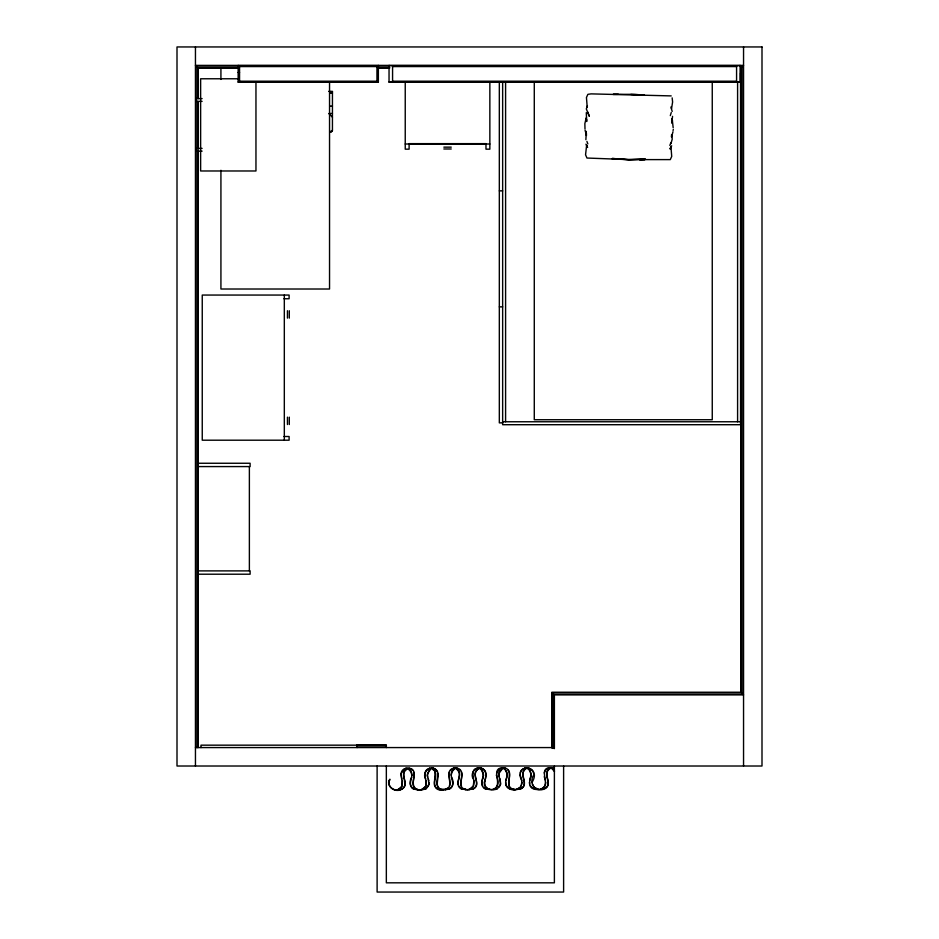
<?xml version="1.0" encoding="UTF-8"?>
<svg xmlns="http://www.w3.org/2000/svg" width="939" height="939" viewBox="0 0 939 939"><rect width="100%" height="100%" fill="white"/><g stroke="black" fill="none" stroke-linecap="round" stroke-linejoin="round"><path stroke-width="1.41" d="M357.09 747.573L357.09 744.991L386.34 744.991L386.34 747.573M386.34 745.355L357.09 744.991M671.561 134.735L671.491 137.035L672.981 131.789M672.559 116.33L671.702 123.138M673.169 127.727L672.383 120.662M412.503 770.332L409.439 768.466L405.918 768.466L406.892 769.182C398.535 774.041 410.402 784.358 401.904 789.183C394.415 793.666 385.506 785.074 389.697 779.64C386.14 786.976 395.436 792.704 401.822 789.018C410.167 784.159 398.312 773.853 406.81 769.029L405.871 768.29C394.333 771.776 408.911 786.178 397.549 789.734M429.088 782.703L428.172 786.295L425.672 788.924L419.639 789.887L413.606 788.924C405.683 784.37 415.731 775.696 410.003 770.203M451.201 775.227L452.117 771.635L454.523 768.841L453.783 768.266M482.634 778.666L483.62 775.133L481.578 769.921M521.884 782.328L520.969 785.92M521.826 784.241L521.826 780.415L520.147 774.945M532.108 782.234C542.613 765.391 512.894 762.327 521.65 780.462M533.786 774.945C528.176 782.95 535.735 793.549 545.043 788.619C553.541 783.795 541.686 773.49 550.031 768.63M545.747 782.234C545.923 788.42 538.528 791.108 533.552 788.748L536.803 789.312M586.3 112.621L586.675 121.53L586.605 119.194M586.335 131.378L585.877 139.688M671.538 108.795L672.606 101.987L672.16 97.867M672.195 111.412L670.869 107.023M673.052 130.533L673.31 129.429M585.877 119.312L586.452 117.387M670.317 115.614L671.256 112.527M585.936 119.03L584.856 123.655L584.997 128.878M669.847 145.428L670.775 142.986M389.204 780.931L389.885 779.194M411.646 777.281C409.263 781.002 409.451 786.624 413.524 789.089L419.639 790.075L425.766 789.089L429.017 784.605L428.254 778.912M449.488 771.635C447.574 777.785 454.499 789.006 443.501 789.981C430.637 791.636 435.755 778.572 434.816 771.729M449.405 786.201C451.319 780.039 444.393 768.83 455.392 767.856C466.307 768.795 459.547 779.98 461.448 786.107M496.52 773.184L499.701 768.818M505.863 780.462L507.483 775.039L505.428 769.827M520.382 773.09C521.65 766.212 532.272 766.212 533.552 773.09M529.713 780.368L531.333 774.945L529.291 769.734M544.233 772.997C545.172 768.724 550.465 766.224 554.233 768.63M587.415 105.802L586.312 108.912L589.328 116.295L587.697 111.987M671.678 145.803L670.012 149.008L670.951 146.73L671.714 156.426L670.282 159.607L628.696 159.618L586.969 158.034L585.56 154.806L586.629 145.146L587.579 147.458L585.924 144.183M670.939 143.585L672.207 139.23L671.925 135.169M429.217 770.109L427.163 775.321L428.853 780.837M453.068 770.015C447.304 775.555 457.493 784.253 449.535 788.83L439.112 789.546M478.467 768.912C469.793 773.536 481.777 783.936 473.385 788.737L467.352 789.699L461.319 788.737L458.831 786.107M477.047 770.05C471.425 775.626 481.543 784.335 473.479 788.901L467.352 789.887L461.237 788.901C452.786 784.112 464.5 773.83 456.178 769.006M482.634 778.595L481.766 782.422L482.681 786.013M500.78 769.827C495.158 775.062 504.184 782.257 498.656 787.504M524.643 769.734C518.88 775.274 529.056 783.971 521.098 788.549C515.394 790.38 505.675 790.427 505.628 782.328M521.122 786.013C517.917 791.777 507.236 790.978 505.687 784.241C505.088 779.077 510.194 772.457 503.891 768.818M548.493 769.64C542.742 775.18 552.918 783.877 544.96 788.467L540.688 789.183M554.315 768.466L552.637 767.726L551.968 768.466L552.59 767.914M740.061 65.941L742.995 65.941L741.341 67.608L741.341 692.653L742.995 694.32L553.834 694.32L552.167 692.653L552.167 748.406M404.275 769.182L401.094 773.548L401.845 779.1M430.755 769.1L427.574 773.466L427.574 777.187M450.567 770.144L455.392 768.043L460.216 770.144M448.326 787.692L445.262 789.546M502.318 768.818L499.149 773.184L499.149 776.905M494.618 788.643C503.128 783.502 488.75 766.353 504.912 767.914C516.52 771.389 501.25 788.208 515.065 789.523M519.889 787.41L516.837 789.276M409.287 768.442L408.559 769.029L409.439 768.466M433.149 768.348L432.409 768.935L433.302 768.372L434.945 769.1L437.445 771.729M457 768.266L456.272 768.841L457.152 768.278M480.862 768.172L480.122 768.748L481.014 768.184C487.505 770.121 486.261 777.692 484.219 782.422C484.078 789.288 492.059 791.237 497.33 788.807L500.593 784.323L499.83 778.642M504.713 768.079L504.043 768.701L504.877 768.102L501.344 768.102L502.165 768.701L501.496 768.079M528.575 767.985L527.835 768.56L528.727 768.008M429.722 768.196C418.184 771.682 432.762 786.084 421.411 789.64M443.501 789.793C431.353 788.584 441.717 776.001 436.482 770.109C431.048 763.982 421.341 772.527 425.696 779.006M397.596 789.922L401.845 786.483L402.538 780.884M421.447 789.828L425.696 786.389L426.4 780.79M481.014 768.184C464.089 766.635 481.308 786.213 469.171 789.64M469.124 789.453L473.256 786.107L473.937 780.649M493.022 789.546C499.63 787.586 498.456 779.851 496.285 775.039M540.735 789.359C552.977 785.755 535.136 766.271 552.637 767.726M445.309 789.734L449.617 788.995C453.725 786.506 453.877 780.825 451.436 777.093M516.884 789.453L521.192 788.713C529.619 783.795 517.952 773.724 526.086 768.56L525.359 767.985M497.247 788.643L491.214 789.605L485.181 788.643L483.773 787.504M405.871 768.29C422.89 766.576 406.059 786.154 417.878 789.64M619.458 94.346L635.081 94.334L644.577 95.297L630.832 94.44M195.453 65.39L743.547 65.39M238.142 65.613L378.358 65.613M389.039 65.613L740.108 65.613M196.005 747.573L196.005 65.941L238.529 65.941M377.842 65.941L389.579 65.941M239.551 66.563L376.95 66.563M392.572 66.563L736.575 66.563M196.005 65.941L197.66 67.608L238.694 67.608M377.912 67.608L389.638 67.608M239.011 67.972L198.035 67.972L198.035 98.736M378.03 67.972L389.744 67.972M238.142 72.42L239.551 72.42M238.494 78.77L200.629 78.77L200.629 170.98L255.96 170.98L255.96 81.693M239.551 81.2L376.95 81.2M392.572 81.2L736.575 81.2M238.142 82.01L378.358 82.01M389.039 82.01L740.108 82.01M328.709 91.365L332.441 91.365L332.441 130.098A1.843 1.843 0 0 1 330.598 131.941L330.598 131.26M329.706 91.74L332.441 91.74M329.706 92.104L332.441 92.104M329.706 93.207L332.441 93.207M202.096 98.595L196.392 98.595L196.392 101.365L202.096 101.365M329.706 106.119L332.441 106.119M329.706 113.502L332.441 113.502M405.237 144.007L489.853 144.007M443.854 147.141L451.236 147.141M202.096 148.385L196.392 148.385L196.392 151.156L202.096 151.156M443.854 148.984L451.236 148.984M499.325 190.863L502.647 190.863M283.942 298.743L289.106 298.743L289.106 295.057L202.249 295.057L202.249 440.203L289.106 440.203L289.106 436.506L283.942 436.506M499.325 306.865L502.647 306.865M502.647 421.764L740.554 421.764M502.647 422.867L499.325 422.867L499.325 82.116M198.293 466.577L250.114 466.577L250.114 463.256L198.293 463.256L198.293 574.21L250.114 574.21L250.114 570.889L198.293 570.889M552.167 692.653L741.341 692.653M743.547 694.872L554.386 694.872L554.386 748.594M357.09 745.167L200.993 745.167L200.993 747.573M357.09 747.021L386.34 747.021M195.453 747.573L554.386 747.573M431.541 768.125L433.302 768.372M538.927 789.429L534.103 787.316L532.343 784.1M515.065 789.699C502.834 788.549 512.964 775.919 507.929 769.957M443.501 789.981C434.158 789.359 437.245 779.241 438.126 773.466M489.407 789.546L485.087 788.807C476.66 784.03 488.339 773.724 480.04 768.912M671.197 95.907L591.101 93.877L587.873 94.334L586.452 97.503L587.215 107.199M489.442 789.37C478.561 785.943 491.343 773.701 482.752 768.748C476.625 764.792 469.43 773.114 473.256 778.912M463.948 788.737L465.591 789.453M465.544 789.64C456.272 786.765 463.831 777.527 461.295 771.635M417.832 789.828C408.559 786.941 416.118 777.715 413.583 771.823M549.057 767.914L549.949 768.466L549.209 767.891M525.194 768.008L526.028 768.607M477.482 768.184L478.374 768.748L477.646 768.172M453.631 768.278L454.453 768.888M429.769 768.372L430.661 768.935L429.921 768.348M551.874 768.63L554.374 771.259M527.753 768.724C536.052 773.536 524.373 783.842 532.8 788.619M532.894 788.467L530.394 785.826M432.327 769.1L433.736 770.238M437.468 788.83C429.546 784.276 439.581 775.602 433.865 770.109M408.465 769.182L410.965 771.823L411.881 775.414M328.756 113.502L332.441 117.187M553.411 769.64L554.526 771.165M457.716 770.015C462.293 774.264 457.223 779.534 458.15 784.37M544.233 776.717L545.512 780.368M586.91 141.402L587.849 143.878M671.808 119.1L672.453 120.943L671.901 119.007M585.056 130.122L586.452 135.439L586.382 133.127M529.49 782.234L529.713 784.1M743.547 46.95L743.547 766.013M742.995 65.941L742.995 694.32M740.965 67.972L740.965 692.289L551.803 692.289L551.803 747.221M740.554 73.019L740.554 424.71L502.647 424.71L502.647 81.834M740.108 65.39L740.108 82.233L389.039 82.233L389.039 65.39M737.596 81.834L737.596 421.764M736.575 65.613L736.575 82.01M712.255 81.986L712.255 419.733L534.279 419.733L534.279 81.986M563.611 766.013L563.611 892.05L377.114 892.05L377.114 766.013M554.386 766.013L554.386 882.824L386.34 882.824L386.34 766.013M553.834 694.32L553.834 748.453M505.593 81.834L505.593 421.764M489.853 82.186L489.853 149.172L485.979 149.172L485.979 143.644L409.111 143.644L409.111 149.172L405.237 149.172L405.237 82.186M392.572 65.613L392.572 82.01M378.358 65.39L378.358 82.233L238.142 82.233L238.142 65.39M376.95 65.613L376.95 82.01M329.542 82.362L329.542 289.012L220.923 289.012L220.923 170.299M289.294 310.739L289.294 318.11M289.294 417.151L289.294 424.522M287.451 310.739L287.451 318.11M287.451 417.151L287.451 424.522M284.317 295.057L284.317 440.203M249.375 466.577L249.375 570.889M239.551 65.613L239.551 82.01M220.923 67.702L220.923 79.428M198.035 101.658L198.035 747.573M197.66 67.608L197.66 98.384M197.66 101.306L197.66 148.209M197.66 151.132L197.66 747.573M195.453 46.95L195.453 766.013M332.441 130.098A2.301 2.301 0 0 1 330.188 131.941M645.21 159.102L628.79 159.818L612.275 158.48L628.743 159.536L645.21 159.102M644.94 159.56L639.682 159.689L644.94 159.56M618.531 94.323L613.214 94.381L618.531 94.323M761.999 46.95L177.002 46.95L177.002 766.013L761.999 766.013L761.999 46.95M617.698 159.196L612.404 158.961L617.698 159.196"/></g></svg>
